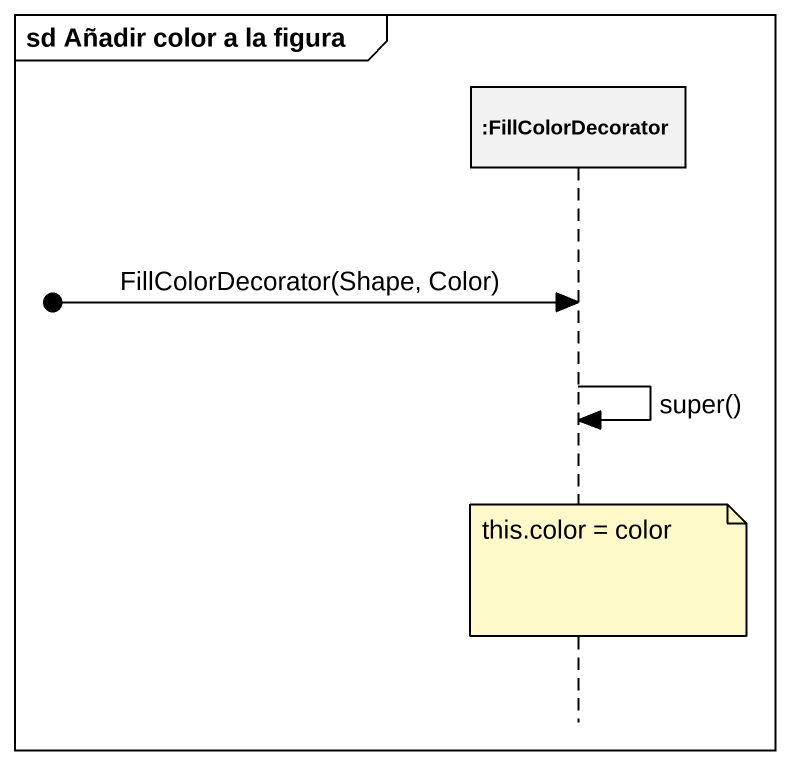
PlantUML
@startuml
mainframe sd Añadir color a la figura
hide footbox
participant ":FillColorDecorator" as FillColorDecorator

[o-> FillColorDecorator : FillColorDecorator(Shape, Color)
FillColorDecorator -> FillColorDecorator : super()
note over FillColorDecorator : this.color = color
@enduml
